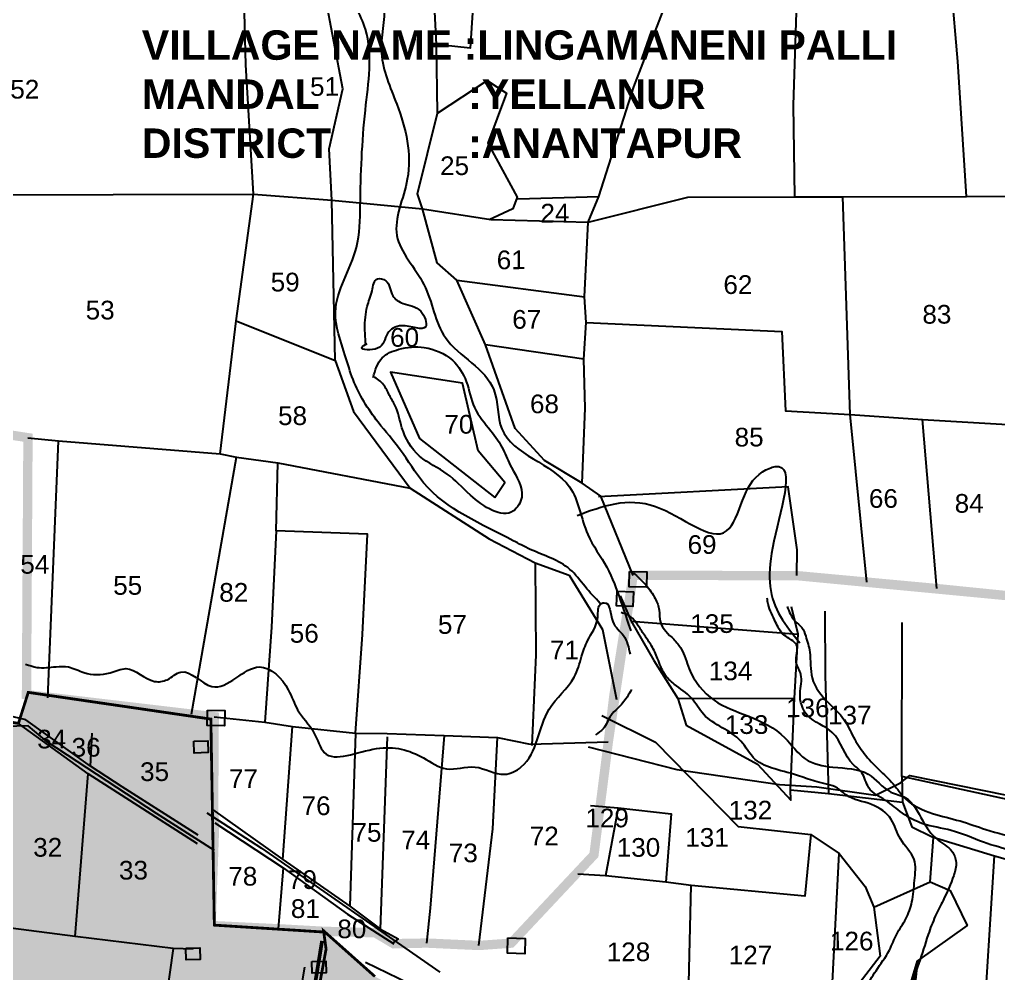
# Model space of a CAD drawing. Header units: inches. Extents: x 182366 to 215308, y 1619047 to 1632624.
# Drawn here: x 189188 to 190237, y 1627931 to 1628953 of the extents above; entities that cross this region are included whole.
import ezdxf
from ezdxf.enums import TextEntityAlignment as Align

# ---------------------------------------------------------------- set-up
doc = ezdxf.new("R2010")
doc.units = ezdxf.units.IN
doc.header["$MEASUREMENT"] = 0
doc.linetypes.add('HIDDEN2', pattern=[0.1875, 0.125, -0.0625])
for name, color, linetype in [('PLOT', 7, 'Continuous'), ('PLOT NO', 7, 'Continuous'), ('PLOTS', 7, 'Continuous'), ('PLOTS NO', 7, 'Continuous'), ('ROAD', 1, 'Continuous'), ('STREAM', 4, 'Continuous'), ('TEXT', 1, 'Continuous'), ('VILLAGE BOUNDARY', 5, 'Continuous'), ('VILLAGE BOUNDARY STONES', 1, 'Continuous'), ('VILLAGE BOUNDRY STONES', 1, 'Continuous'), ('VILLAGE STONES', 240, 'Continuous'), ('WUA2', 3, 'Continuous')]:
    doc.layers.add(name, color=color, linetype=linetype)
doc.styles.get("Standard").update_dxf_attribs({"font": 'arial.ttf'})

msp = doc.modelspace()

# ---------------------------------------------------------------- hatches: boundary and pattern name
at = {"layer": 'PLOTS NO', "true_color": 0xfeeab9}
h = msp.add_hatch(color=254, dxfattribs=at)
h.dxf.hatch_style = 1
h.paths.add_polyline_path([(188853.1, 1626783.8), (188832.5, 1626784.6), (188716.9, 1626785.4), (188712.4, 1626760.3), (188623, 1626772.9), (188659.4, 1626978.1), (188670.7, 1627068.4), (188689.1, 1627253.3), (188699.4, 1627336), (188664.1, 1627342.1), (188586.5, 1627345.3), (188406.6, 1627350.7), (188380.6, 1627150.2), (188303.1, 1627151.6), (188196.6, 1627150.3), (188160.1, 1627150.2), (188090.7, 1627158.9), (188071.8, 1627160.1), (188184.9, 1627852.4), (188209.9, 1628014.4), (188164.8, 1628020.1), (188109.6, 1628051.3), (188111, 1628083.7), (188169.7, 1628071.7), (188173.5, 1628094.5), (188201, 1628091.7), (188207.6, 1628129.6), (188242.3, 1628131.5), (188254.6, 1628128.1), (188256.3, 1628107.2), (188265.1, 1628073.6), (188257, 1628031.1), (188256.5, 1628024.1), (188253, 1628007.6), (188243.7, 1627957.9), (188270.7, 1627950.5), (188392, 1627921.7), (188690.3, 1627848.7), (188690, 1627830.8), (188674.3, 1627548.2), (188721.8, 1627541.7), (188774, 1627535), (188854.9, 1627524.7), (188933.4, 1627513.9), (188980.5, 1628005.1), (188926.9, 1628016.7), (188957.2, 1628273.2), (189035.7, 1628252.8), (189088.5, 1628224.7), (189142.6, 1628206.4), (189187, 1628199.2), (189197.5, 1628232.4), (189393.1, 1628203.8), (189396.8, 1627983.2), (189514, 1627975.8), (189516.5, 1627957.5), (189500, 1627867.5), (189473.9, 1627725.9), (189456.2, 1627619.5), (189427, 1627450.4), (189283.6, 1627467.1), (189269.3, 1627468.5), (189260.5, 1627429.3), (189246, 1627347.2), (189221.9, 1627263.4), (189197.5, 1627250.3), (189184.1, 1627222.8), (189142.5, 1627192.4), (189124.7, 1627170.1), (189094.6, 1627154.3), (189075.3, 1627144.2), (189056.7, 1627117.9), (189024, 1627103.7), (188998.9, 1627077.8), (188979.5, 1627065.6), (188950.1, 1627050.6), (188917.8, 1627029.1), (188904.7, 1627012.8), (188902.1, 1626973), (188891.3, 1626934), (188875.5, 1626894.7), (188860.4, 1626852.3), (188862.6, 1626819.5)])
at = {"layer": 'PLOTS NO', "true_color": 0xc7c8ca}
h = msp.add_hatch(color=9, dxfattribs=at)
h.dxf.hatch_style = 1
h.paths.add_polyline_path([(189246.4, 1627352.8), (189267.8, 1627469), (189428.1, 1627450.3), (189473.9, 1627725.9), (189516.5, 1627957.5), (189513.8, 1627977.1), (189568.8, 1627928.2), (189759.8, 1627825.8), (189872.6, 1627757.4), (189912.5, 1627753.7), (189921.6, 1627736.7), (189888.3, 1627718.6), (189858, 1627700.7), (189810.7, 1627674.8), (189767, 1627648.3), (189741.1, 1627641), (189701.1, 1627605.7), (189652.1, 1627536.9), (189619.4, 1627500.2), (189605, 1627425.8), (189589.1, 1627370.8), (189568.7, 1627349.5), (189552.4, 1627351), (189508.2, 1627363.8), (189480.7, 1627361.1), (189443.4, 1627358.6), (189406.4, 1627367), (189377.3, 1627375.4), (189354.2, 1627381), (189312.4, 1627370.9), (189281.8, 1627353.7), (189252.7, 1627345.1), (189245.9, 1627345.5)])

# ---------------------------------------------------------------- linework, layer by layer
at = {"layer": 'PLOT'}
for points in [[(190042, 1629603.8), (190050.3, 1629524.4), (190049, 1629474.1), (190036.9, 1629471), (190026.9, 1629179.5), (190023.8, 1629161.4), (190023.7, 1629071.5), (190016.6, 1628861.2), (190018.3, 1628762.9)], [(189790.9, 1628456.5), (189793.9, 1628536.7), (189792.6, 1628589), (189794.9, 1628628.3), (189793.3, 1628655.9), (189797.1, 1628735.7), (189808.6, 1628763.5), (189846, 1628880.9), (189865.4, 1628930.8), (189920.8, 1629074.4), (189949, 1629177.5), (189953.3, 1629204.1), (189955.2, 1629277.2), (189955.3, 1629413.6), (189958.5, 1629575.6)], [(190202.4, 1628763.5), (190193.3, 1628907.9), (190186.4, 1628986.9), (190182.4, 1629100.8), (190176.1, 1629177), (190166.2, 1629347.4), (190159.3, 1629467.3), (190180.6, 1629474), (190210.7, 1629463.3), (190231.7, 1629463.8)], [(189403, 1628487.7), (189420.3, 1628630.1), (189438.9, 1628765.8), (189430.4, 1628904.4), (189428.1, 1629002.9), (189515.1, 1628980.3), (189481.8, 1629087.5)], [(189845.4, 1628357.7), (189810.7, 1628442.4), (189790.9, 1628456.5), (189750.6, 1628480.6), (189718.9, 1628514.8), (189687.3, 1628604.4), (189656.5, 1628673.6), (189635.5, 1628692.3), (189619.6, 1628750.2), (189614.3, 1628766.3), (189635.8, 1628852.4), (189634.8, 1628926), (189631.3, 1628996.6)], [(189676, 1629003.5), (189670.7, 1628922.3), (189634.8, 1628926)], [(189526.3, 1628587.8), (189522.7, 1628759.5), (189519.7, 1628814.2), (189534.6, 1628878.6), (189515.1, 1628980.3)], [(189635.8, 1628852.4), (189689, 1628887.6), (189709.7, 1628874.1), (189689.7, 1628820.4), (189721.2, 1628762.6), (189716.6, 1628750.2), (189691.1, 1628738.4)], [(189137.9, 1628765.1), (189438.9, 1628765.8), (189522.7, 1628759.5), (189619.6, 1628750.2), (189692.9, 1628738.7), (189797.1, 1628735.7), (189903.8, 1628762.7), (190018.3, 1628762.9), (190070.1, 1628762.8), (190202.4, 1628763.5), (190244.2, 1628763.7), (190361.6, 1628767.9), (190451.3, 1628773.3), (190457.5, 1628714.1), (190462.3, 1628714.8)], [(189721.7, 1628760.9), (189808.6, 1628763.5)], [(190095.6, 1628350.5), (190077.9, 1628530), (190070.1, 1628762.8)], [(189656.5, 1628673.6), (189793.3, 1628655.9)], [(189420.3, 1628630.1), (189526.3, 1628587.8), (189545.7, 1628533), (189606.7, 1628451.2)], [(189794.9, 1628628.3), (190004.8, 1628618.7), (190008.7, 1628533.9), (190077.9, 1628530), (190155.2, 1628524.6), (190264.6, 1628518), (190482.7, 1628504.2), (190480.7, 1628510.7)], [(189792.6, 1628589), (189687.3, 1628604.4)], [(189697.4, 1628440.9), (189708, 1628457), (189679.5, 1628491.1), (189662.5, 1628563.3), (189585.4, 1628575.1), (189616.6, 1628504.4), (189697.4, 1628440.9)], [(190170.5, 1628343.6), (190155.2, 1628524.6)], [(189197.2, 1628505.1), (189230, 1628501.9), (189403, 1628487.7), (189420.4, 1628484.1), (189464.9, 1628478.2), (189606.7, 1628451.2), (189691.1, 1628396.8), (189740.4, 1628371), (189776.8, 1628357.8), (189812.6, 1628299.6), (189827.7, 1628224.8)], [(189218.4, 1628226.4), (189230, 1628501.9)], [(189372.4, 1628209.1), (189420.4, 1628484.1)], [(189548.1, 1628188.7), (189555.5, 1628294.4), (189560.7, 1628401.7), (189463, 1628405.4), (189464.9, 1628478.2)], [(190020.7, 1628357.4), (190021, 1628385), (190011.5, 1628452.6), (189808.1, 1628441.9)], [(189379.6, 1628079.4), (189298, 1628131.3), (189264, 1628153.4), (189195, 1628202.9), (189175.2, 1628207.7), (189151.9, 1628211), (189148.9, 1628211.4), (189087.5, 1628232), (189033.1, 1628261.5), (188945.6, 1628286.2), (188744.1, 1628344), (188617.3, 1628379.6), (188560.2, 1628395.9), (188478.2, 1628418), (188469.6, 1628421.4)], [(189463, 1628405.4), (189458, 1628302.3), (189450.9, 1628200.6)], [(189740.4, 1628371), (189741.2, 1628272.7), (189736.7, 1628175.6)], [(189378.9, 1628070.4), (189261.8, 1628145.2), (189187, 1628199.2), (189142.6, 1628206.4), (189088.5, 1628224.7), (189035.7, 1628252.8), (188957.2, 1628273.2), (188741.6, 1628338.3), (188744.1, 1628344)], [(189396.7, 1628206.3), (189450.9, 1628200.6), (189480.4, 1628195.9), (189548.1, 1628188.7), (189582, 1628188.2), (189643.1, 1628186.3), (189700.2, 1628184), (189735.2, 1628176.9), (189818.8, 1628179.5)], [(189264, 1628153.4), (189266.1, 1628188.8)], [(189470.3, 1628053.3), (189480.4, 1628195.9)], [(189548.1, 1628188.7), (189541.8, 1628003.6)], [(189574.7, 1627979), (189582.4, 1628184.7)], [(189643.1, 1628186.3), (189628.1, 1628001.3), (189624.2, 1627964)], [(189680.2, 1627961.4), (189695, 1628086.2), (189700.2, 1628184)], [(189247.9, 1627971.2), (189261.8, 1628145.2)], [(189394.8, 1628106.9), (189470.3, 1628053.3), (189541.8, 1628003.6), (189574.7, 1627979), (189593.6, 1627968.4), (189587.2, 1627963.4)], [(189397.2, 1628092.6), (189470.4, 1628044.5), (189539.6, 1627994.9), (189589, 1627963.2)], [(189470.4, 1628044.5), (189465.1, 1627979.3)], [(189374.2, 1627957.4), (189352.8, 1627958), (189247.9, 1627971.2), (189178.7, 1627980), (189165.4, 1627983.3), (189057.7, 1627998), (188980.5, 1628005.1), (188926.9, 1628016.7), (188923.1, 1627973.4), (188902, 1627974.8), (188808, 1627983.2), (188701.1, 1628009.1)], [(189352.8, 1627958), (189278.1, 1627428.1)], [(189473.1, 1627725.8), (189458.7, 1627728.8), (189493.8, 1627938.1)]]:
    msp.add_lwpolyline(points, dxfattribs=at)
at = {"layer": 'PLOTS'}
for points in [[(189831.6, 1628335.7), (189843.1, 1628308.5), (189867.7, 1628266.7), (189893.2, 1628225.7), (189902.3, 1628197.2), (189978.5, 1628155.7), (190014.1, 1628116.9), (190013.9, 1628127.9), (190018.2, 1628226.1), (190022.1, 1628294.6), (190015.1, 1628324)], [(190050.6, 1628319.2), (190051, 1628250.9), (190054.6, 1628124)], [(189843.1, 1628308.5), (190022.1, 1628294.6)], [(190133.3, 1628142.3), (190133.5, 1628307.3)], [(189893.2, 1628225.7), (190018.2, 1628226.1)], [(189811.8, 1628207.8), (189869.2, 1628179.1), (189957.9, 1628088.7), (190035.6, 1628080.4), (190066, 1628059.8), (190093.8, 1628024.4), (190103, 1628002.3), (190110, 1627950), (190056.7, 1627880.6), (190076.7, 1627841), (190056.1, 1627784.2)], [(190013.9, 1628127.9), (190054.6, 1628124), (190133.7, 1628114.9), (190144, 1628088.6), (190165.5, 1628077.9), (190232.5, 1628057.4), (190320.5, 1628032.3), (190384.1, 1628013.9), (190389.9, 1628086.8), (190249.4, 1628116.9), (190133.3, 1628142.3), (190133.7, 1628114.9)], [(189799.8, 1628111.4), (189829.5, 1628108.7), (189886.2, 1628102.4), (189880.3, 1628029.3)], [(189829.5, 1628108.7), (189815.8, 1628035.8)], [(190035.6, 1628080.4), (190029.4, 1628014.2), (189907.7, 1628025.8)], [(190103, 1628002.3), (190163.4, 1628029.6), (190167, 1628077)], [(190056.7, 1627880.6), (190066, 1628059.8)], [(190207.3, 1627661.9), (190232.5, 1628057.4)], [(189904.8, 1627906.5), (189907.7, 1628025.8), (189880.3, 1628029.3), (189815.8, 1628035.8), (189786.2, 1628037.9)], [(190163.4, 1628029.6), (190184.9, 1628020.1), (190203.1, 1627982.9), (190149.8, 1627945.1), (190126.6, 1627722.5), (190100, 1627743.1), (190122.3, 1627820.1)], [(190115.8, 1627830.3), (190149.8, 1627945.1)]]:
    msp.add_lwpolyline(points, dxfattribs=at)
at = {"layer": 'ROAD'}
for points in [[(189397, 1628063), (189335, 1628102.8), (189217.7, 1628179.6), (189197.5, 1628196.7), (189160.7, 1628195.4), (189091.1, 1628212.4), (189050, 1628246.5), (188972.9, 1628273.4), (188759, 1628336.7), (188480.5, 1628411.6), (188467.6, 1628423.6), (188300.3, 1628477.7), (188301, 1628506), (188253.7, 1628529.3), (188194.2, 1628580.4), (188126.9, 1628604.2)], [(189797.3, 1628174), (189892.3, 1628150), (190002.1, 1628133.9), (190042.3, 1628131.4), (190104.8, 1628122.5), (190131.7, 1628135.4), (190141.6, 1628143.5), (190245.6, 1628122.2), (190396.6, 1628089.9)], [(189388.8, 1628103.6), (189447.3, 1628065.6), (189638.5, 1627933)], [(190600.9, 1627386.8), (190573, 1627388.4), (190551.1, 1627397.1), (190533.2, 1627413), (190452.8, 1627518.2), (190440.2, 1627532.6), (190342.1, 1627606.3), (190240.4, 1627628.7), (190144.1, 1627701), (190104, 1627735.9), (190022.5, 1627735.3), (189929.1, 1627751), (189904.4, 1627759.5), (189877.7, 1627762.6), (189807.2, 1627805.7), (189731.4, 1627850.9), (189652.9, 1627897.4), (189558.8, 1627943.2)]]:
    msp.add_lwpolyline(points, dxfattribs=at)
at = {"layer": 'STREAM'}
for points in [[(189810.1, 1628327.7), (189793.9, 1628345.7), (189777.7, 1628364.1), (189735.2, 1628385.5), (189717, 1628394.8), (189621, 1628456.7), (189596, 1628492.1), (189572.3, 1628521.6), (189545.4, 1628567.4), (189537.1, 1628592.7), (189526.5, 1628639.6), (189549, 1628708.6), (189553.1, 1628753.6), (189558.6, 1628855.9), (189558.6, 1628942.4), (189538.3, 1628989.5), (189524.4, 1629052), (189508.6, 1629100.5), (189486.8, 1629148.4), (189501, 1629208.7), (189489.3, 1629267.9), (189495.6, 1629313.6), (189480.7, 1629368.7), (189467, 1629412.7), (189447.5, 1629461.3), (189471.6, 1629536.1), (189503.4, 1629592.2), (189530.5, 1629607.8), (189580.3, 1629646.1), (189641.4, 1629689.7), (189681.8, 1629734.5), (189690.6, 1629789), (189709.5, 1629864.7), (189711.1, 1629985.7), (189736.4, 1630049.4), (189761.9, 1630088.7), (189779.5, 1630140.7), (189780.9, 1630165.8)], [(189835.7, 1630140.8), (189786.8, 1630109.5), (189765.2, 1630076), (189747.6, 1629993.6), (189738.2, 1629916.2), (189714.6, 1629835.6), (189706, 1629759.6), (189700.6, 1629690.2), (189666.1, 1629645.3), (189617, 1629634.7), (189561.4, 1629572.5), (189546.5, 1629538.1), (189525.5, 1629500.2), (189498.4, 1629452.1), (189498.4, 1629396.9), (189510.1, 1629331.5), (189532.5, 1629282.2), (189537.8, 1629228), (189531.4, 1629180.1), (189538.5, 1629137), (189536.2, 1629077.5), (189578.6, 1628969.2), (189575.8, 1628916.8), (189592.2, 1628862.1), (189603.5, 1628781.9), (189592.3, 1628721.5), (189621.3, 1628669), (189644.3, 1628612.2), (189696.2, 1628556.2), (189704.7, 1628514.5), (189777.2, 1628452.4), (189796.7, 1628401.6), (189817.2, 1628366.3), (189831.9, 1628330.4), (189842.9, 1628298.3)], [(189559, 1628604.4), (189558.1, 1628621.8), (189560.6, 1628645.6), (189565.7, 1628662.3), (189571.6, 1628675.2), (189580.4, 1628673.1), (189588, 1628657), (189599, 1628648.8), (189618, 1628640.4), (189623.2, 1628623.9), (189597.5, 1628625), (189582.3, 1628616.5), (189571.6, 1628600.8), (189554.8, 1628601.7), (189560.5, 1628605.8)], [(189566.9, 1628569.4), (189576.5, 1628590.5), (189594.3, 1628599.7), (189621.6, 1628601.6), (189651.8, 1628588), (189666.7, 1628565.1), (189675.4, 1628537.3), (189692.9, 1628512.6), (189706.2, 1628492.3), (189715, 1628473.3), (189726, 1628441.4), (189717.1, 1628426.7), (189671.2, 1628443.6), (189646.3, 1628466.2), (189616.6, 1628485.4), (189597.8, 1628515.5), (189590.2, 1628540), (189584.3, 1628550.4), (189578.1, 1628561.7), (189567.2, 1628570.7)], [(189785.3, 1628421.8), (189869.2, 1628431.5), (189945.5, 1628405.2), (189962.6, 1628438), (189984.1, 1628468.6), (189997.6, 1628474.1), (189994.6, 1628386.9), (190003.2, 1628313.5), (190023.9, 1628285.6)], [(189845.4, 1628360.5), (189858.9, 1628347.5), (189869, 1628332.8), (189873.3, 1628320.5), (189874.6, 1628307.6), (189888.8, 1628289.2), (189896.9, 1628279.1), (189905.4, 1628257.7), (189932, 1628223.9), (189969, 1628206.9), (190007.8, 1628183.8), (190029.7, 1628161.2), (190059.4, 1628152.3), (190097.2, 1628144.8), (190121.4, 1628125.7), (190137, 1628119.6), (190155.6, 1628095), (190170.9, 1628075.2), (190186.9, 1628062.1), (190191.3, 1628050.6), (190188.8, 1628036.5), (190177.3, 1628009.7), (190169, 1627992.8), (190161.4, 1627973), (190151.4, 1627942.4), (190139.5, 1627901.3), (190136.3, 1627871), (190128.6, 1627844.5), (190122.3, 1627829.7), (190117.4, 1627794.3), (190100.8, 1627759.1), (190075.5, 1627739.8), (190057, 1627707.8), (190047.4, 1627677.5), (190063.5, 1627660.9), (190080.2, 1627647), (190093.3, 1627625.6), (190101.5, 1627596.9), (190121.6, 1627567.7), (190125.2, 1627548.3), (190111, 1627513.3), (190097.7, 1627484), (190087.8, 1627453.4), (190078.8, 1627384.6), (190073.3, 1627353.8), (190091.2, 1627302.1), (190111.3, 1627261.5), (190128.4, 1627228.5), (190143.4, 1627211.4), (190180.2, 1627200.5), (190214.5, 1627195.5), (190239.5, 1627186.4), (190295.3, 1627154.4), (190299.8, 1627142.7), (190296.1, 1627116.8), (190282.9, 1627088.1), (190271.8, 1627055.4), (190254.9, 1627022.2), (190241.3, 1626996.6), (190227.4, 1626973.2), (190213.1, 1626949.9), (190212.6, 1626939), (190206.9, 1626932.2), (190205.2, 1626918.9), (190208.2, 1626907), (190204.8, 1626894.8), (190198.7, 1626870.7)], [(189194.6, 1628262.7), (189206.8, 1628259.2), (189227.3, 1628259.9), (189240.5, 1628259.6), (189257.1, 1628253.7), (189285.3, 1628253.5), (189302.1, 1628257.8), (189332.8, 1628244.2), (189346.3, 1628246), (189361.1, 1628254.2), (189394.2, 1628238.7), (189445.1, 1628259.6), (189476, 1628235.2), (189486, 1628213.7), (189503.5, 1628189.2), (189514.5, 1628168.1), (189570.6, 1628172.2), (189620.8, 1628162.2), (189645.5, 1628150.5), (189676, 1628152.5), (189707.8, 1628144.7), (189725.6, 1628152.6), (189755.4, 1628214.3), (189782.2, 1628248.8), (189790.2, 1628270.8), (189796.6, 1628287.7), (189807.4, 1628312.9), (189811.5, 1628327.5), (189814.3, 1628328.4), (189823.5, 1628308.3), (189835.1, 1628293.2), (189842.1, 1628273.2)], [(191538.7, 1626800.7), (191528.9, 1626817.3), (191533.7, 1626829.8), (191531, 1626840.2), (191531.9, 1626857.1), (191526.2, 1626873.5), (191523.8, 1626886.2), (191510.2, 1626891.6), (191503.5, 1626906.1), (191469.9, 1626914.5), (191453.2, 1626930.7), (191431.3, 1626932.8), (191403.7, 1626951.1), (191387.1, 1626952.9), (191373.3, 1626967.5), (191374.6, 1626984.6), (191392.7, 1627006.3), (191414.2, 1627020.4), (191424.4, 1627043), (191437.7, 1627052.6), (191442.7, 1627069), (191426.9, 1627077.2), (191404.9, 1627088.9), (191372.3, 1627091.9), (191351.2, 1627088), (191316.7, 1627084.2), (191294.8, 1627073.9), (191268.7, 1627066.5), (191245, 1627064.3), (191215.5, 1627085.1), (191187.9, 1627107.1), (191170.9, 1627141.1), (191163.7, 1627161.5), (191173.4, 1627181.8), (191169.8, 1627205.8), (191175.9, 1627237.7), (191170.9, 1627263.5), (191177, 1627287.3), (191180.7, 1627310), (191177.3, 1627347), (191165.7, 1627388.5), (191158.7, 1627413), (191155.3, 1627433.9), (191150.4, 1627446.2), (191149.6, 1627473.1), (191124.9, 1627486.5), (191080.2, 1627485.8), (191052.1, 1627483.3), (191014.7, 1627490.8), (190978.1, 1627490.3), (190943, 1627499.4), (190933.9, 1627513.8), (190919.5, 1627528.4), (190916.9, 1627535.7), (190903.2, 1627555.5), (190877.6, 1627576.6), (190832.7, 1627591.7), (190810.1, 1627595.4), (190792.7, 1627597.6), (190770.3, 1627605.2), (190752.8, 1627610.2), (190733, 1627624.9), (190723.3, 1627639.7), (190717, 1627654.3), (190699.4, 1627677.3), (190692.1, 1627688.6), (190671.7, 1627699.6), (190649, 1627719.8), (190635.6, 1627732.8), (190621.7, 1627743.3), (190613.2, 1627773.1), (190605.7, 1627797.7), (190595.6, 1627826.2), (190582.5, 1627861.3), (190564.1, 1627884.2), (190544.9, 1627901.7), (190523.9, 1627925.3), (190500, 1627947.9), (190453.1, 1627986.1), (190437.2, 1627990.6), (190424.1, 1628000.9), (190405.5, 1628006.5), (190374.2, 1628024.1), (190344, 1628038.7), (190323.4, 1628046.4), (190302.2, 1628053.6), (190282.1, 1628057.5), (190252.7, 1628062.8), (190220.8, 1628072), (190186.1, 1628084.5), (190155.6, 1628091.8), (190133.7, 1628103.1), (190115.7, 1628116.8), (190097.7, 1628130.3), (190090.2, 1628146.4), (190081.3, 1628155), (190058.7, 1628189.5), (190032, 1628207.8), (190024.1, 1628231.2), (190025, 1628251.6), (190020.1, 1628264.7), (190020.3, 1628283.3), (190007, 1628293.8), (189997.9, 1628307.7), (189990.1, 1628326.8), (189988.9, 1628333.4)], [(190010.4, 1628324.5), (190018.8, 1628308.7), (190026.1, 1628301.8), (190030.2, 1628292.7), (190034.5, 1628275.6), (190037.1, 1628247.9), (190054.5, 1628221.2), (190071.1, 1628203.5), (190081.4, 1628184.4), (190092.8, 1628167), (190108.7, 1628149.7), (190124, 1628134.4), (190137.2, 1628118.3), (190166, 1628102.8), (190195.5, 1628094.7), (190223.2, 1628085.7), (190260.4, 1628076.3), (190308.6, 1628069.7), (190345.4, 1628056.9), (190362.3, 1628046.3), (190389.5, 1628030.5), (190424.2, 1628019.5), (190457.8, 1628003.8), (190493.1, 1627982.3), (190517.2, 1627966.6), (190546.8, 1627945.7), (190573.1, 1627926.6), (190580.9, 1627908.5), (190598, 1627889.8), (190600.6, 1627871), (190604.5, 1627851.9), (190615.1, 1627814.8), (190620.5, 1627805.9), (190620.7, 1627772.7), (190628.8, 1627755.1), (190641.1, 1627741.7), (190657.6, 1627733.5), (190676.6, 1627716.4), (190692.6, 1627702.1), (190705.7, 1627700.9), (190712.9, 1627686.7), (190739.9, 1627653.2), (190756.1, 1627626.4), (190785, 1627618.1), (190820, 1627612.2), (190851.7, 1627605.4), (190884.1, 1627590.4), (190912.9, 1627565.9), (190933.6, 1627530.8), (190955.1, 1627514.7), (190995.9, 1627504.8), (191021.7, 1627510.7), (191078.9, 1627505.5), (191106, 1627504.3), (191140.6, 1627501.1), (191158.2, 1627493.8), (191167.5, 1627465.8), (191171.2, 1627431.8), (191182.9, 1627401.8), (191191.1, 1627370.3), (191198, 1627330.1), (191200.9, 1627296.1), (191188.6, 1627213.4), (191185.8, 1627150.2), (191197.9, 1627128.9), (191243, 1627082.8), (191280.5, 1627085.9), (191320.4, 1627103.8), (191375.4, 1627110.2), (191403.9, 1627111), (191428.5, 1627097.4), (191460.3, 1627077.2), (191463.8, 1627058), (191446.2, 1627044.2), (191436.9, 1627025.9), (191427.4, 1627009), (191412.8, 1626994), (191394.2, 1626982.3), (191391.1, 1626972.2), (191401.2, 1626963.6), (191419, 1626958.4), (191437.6, 1626947.8), (191447.1, 1626940.9), (191471.4, 1626936.8), (191484, 1626929.4), (191500.1, 1626925.3), (191512.6, 1626915.6), (191526.4, 1626904.5), (191539.1, 1626899.2), (191550.1, 1626895.3), (191552.7, 1626890.8)], [(189246.3, 1627339.4), (189269.1, 1627348.9), (189289.5, 1627352.2), (189304.1, 1627361.1), (189322, 1627370.8), (189357.5, 1627378), (189384.9, 1627371), (189397.8, 1627366.5), (189419.6, 1627361.5), (189436.4, 1627356.8), (189448.4, 1627354.5), (189480.8, 1627358.2), (189500, 1627357.6), (189529.5, 1627350.5), (189554.6, 1627341.5), (189558.8, 1627340.6), (189583.8, 1627356.8), (189594.8, 1627372.9), (189605, 1627391.2), (189609.3, 1627414.8), (189617.4, 1627449.7), (189621.1, 1627474.7), (189632.1, 1627502.9), (189648.7, 1627524.5), (189664.3, 1627544.3), (189674.2, 1627559.8), (189686.4, 1627577), (189693.1, 1627590.5), (189716.7, 1627613.3), (189739.7, 1627634.9), (189765.4, 1627644), (189794.6, 1627661.4), (189815.5, 1627673.8), (189850.7, 1627695), (189875.6, 1627705.1), (189895.5, 1627719.8), (189922.5, 1627734.4), (189933.4, 1627746.3), (189953.5, 1627742.5), (189956.9, 1627740.9), (189964.9, 1627752.2), (189977.5, 1627762.6), (189993.9, 1627778.5), (190006, 1627793.6), (190015.2, 1627807.3), (190027.8, 1627819.1), (190040, 1627851), (190055.2, 1627878.3), (190067.2, 1627898.7), (190092.6, 1627916.6), (190105.5, 1627934.4), (190119.8, 1627956.3), (190127.7, 1627973.6), (190137.4, 1627989.8), (190144, 1628008), (190146.8, 1628030.9), (190146.2, 1628053.6), (190131.6, 1628075.6), (190121.9, 1628096.3), (190100.6, 1628112.4), (190073.8, 1628122.3), (190064.2, 1628129.8), (190042.5, 1628136.5), (190023.6, 1628142.8), (189997, 1628150.4), (189976.2, 1628160.7), (189960.8, 1628180.2), (189920.9, 1628208.9), (189907.9, 1628226.2), (189889.4, 1628241.3), (189879, 1628252.1), (189871.6, 1628268.8), (189865.1, 1628282.2), (189857.5, 1628293.6), (189849.9, 1628305), (189844.9, 1628311.6), (189832.4, 1628317.9)], [(189843.7, 1628235.5), (189838.9, 1628227.4), (189828.6, 1628215.1), (189821.4, 1628207.4), (189813.5, 1628193.6), (189804.9, 1628187)]]:
    msp.add_spline(points, degree=3, dxfattribs=at)
at = {"layer": 'VILLAGE BOUNDARY', "linetype": 'HIDDEN2', "ltscale": 140}
for points in [[(189127.1, 1628515.8, 10, 10, 0), (189197.2, 1628505.1, 10, 10, 0), (189195.6, 1628230, 10, 10, 0), (189396.7, 1628206.3, 10, 10, 0), (189393.3, 1627982.8, 10, 10, 0), (189393.3, 1627982.8, 10, 10, 0), (189514.1, 1627976.6, 10, 10, 0), (189516.2, 1627944.7, 10, 10, 0), (189476.4, 1627746.7, 10, 10, 0), (189429.8, 1627450.3, 10, 10, 0), (189269.3, 1627468.5, 10, 10, 0), (189189.4, 1627087.1, 10, 10, 0), (189112.7, 1626626.1, 10, 10, 0)], [(189144.8, 1626819.3, 10, 10, 0), (189189.4, 1627087.1, 10, 10, 0), (189197.7, 1627122.1, 10, 10, 0), (189244, 1627337.7, 10, 10, 0), (189250, 1627366.2, 10, 10, 0), (189260.4, 1627419.3, 10, 10, 0), (189269.3, 1627468.5, 10, 10, 0), (189426.6, 1627448.5, 10, 10, 0), (189434.7, 1627482.1, 10, 10, 0), (189454.6, 1627609.2, 10, 10, 0), (189482.1, 1627782.6, 10, 10, 0), (189516.2, 1627944.7, 10, 10, 0), (189514.1, 1627976.6, 10, 10, 0), (189569.1, 1627975, 10, 10, 0), (189589, 1627963.2, 10, 10, 0), (189624.2, 1627964, 10, 10, 0), (189680.2, 1627961.4, 10, 10, 0), (189714.7, 1627963.9, 10, 10, 0), (189803.4, 1628058.4, 10, 10, 0), (189818.8, 1628179.5, 10, 10, 0), (189845.4, 1628357.7, 10, 10, 0), (190020.7, 1628357.4, 10, 10, 0), (190247.6, 1628335.8, 10, 10, 0)]]:
    msp.add_lwpolyline(points, format="xyseb", dxfattribs=at)
for points, const_width in [([(190247.6, 1628335.8), (190170.5, 1628343.6), (190020.7, 1628357.4), (189845.4, 1628357.7), (189824.7, 1628228.6), (189818.8, 1628179.5), (189803.4, 1628058.4), (189714.7, 1627963.9), (189680.2, 1627961.4), (189624.2, 1627964), (189596.6, 1627963.5), (189589, 1627963.2), (189569.1, 1627975), (189514.1, 1627976.6), (189512.2, 1627966.3), (189514.1, 1627976.6), (189465.1, 1627979.3), (189393.3, 1627982.8), (189397.2, 1628092.6), (189396, 1628103.7), (189396.7, 1628206.3), (189372.4, 1628209.1), (189218.4, 1628226.4), (189195.6, 1628230), (189197.2, 1628505.1), (189127.1, 1628515.8)], 10), ([(189144.8, 1626819.3), (189189.4, 1627087.1), (189197.7, 1627122.1), (189244, 1627337.7), (189250, 1627366.2), (189260.4, 1627419.3), (189269.3, 1627468.5), (189426.6, 1627448.5), (189434.7, 1627482.1), (189454.6, 1627609.2), (189482.1, 1627782.6), (189512.2, 1627966.3)], 4)]:
    msp.add_lwpolyline(points, dxfattribs=dict(at, const_width=const_width))
at = {"layer": 'VILLAGE BOUNDARY STONES'}
for points in [[(189841.6, 1628362), (189860.1, 1628361.5), (189859.7, 1628345), (189841.2, 1628345.5)], [(189389.5, 1628213.5), (189408.1, 1628213), (189407.6, 1628196.5), (189389.1, 1628197)], [(189711.1, 1627969.5), (189729.7, 1627969), (189729.2, 1627952.6), (189710.7, 1627953)]]:
    msp.add_lwpolyline(points, close=True, dxfattribs=at)
at = {"layer": 'VILLAGE BOUNDRY STONES'}
msp.add_lwpolyline([(189828.3, 1628340.8), (189845.8, 1628340), (189845.1, 1628324.4), (189827.6, 1628325.2)], close=True, dxfattribs=at)
at = {"layer": 'VILLAGE STONES'}
for points in [[(189374.7, 1628180), (189389.8, 1628180.5), (189390.2, 1628168), (189375.2, 1628167.4)], [(189366.3, 1627958.5), (189381.3, 1627959), (189381.8, 1627946.4), (189366.7, 1627945.9)], [(189501.1, 1627944.2), (189516.2, 1627944.7), (189516.6, 1627932.1), (189501.6, 1627931.6)]]:
    msp.add_lwpolyline(points, close=True, dxfattribs=at)
at = {"layer": 'WUA2', "color": 5, "const_width": 3}
for points in [[(189142.6, 1628206.4), (189187, 1628199.2), (189197.5, 1628232.4), (189393.1, 1628203.8), (189396.8, 1627983.2), (189514, 1627975.8), (189516.5, 1627957.5), (189500, 1627867.5), (189473.9, 1627725.9), (189456.2, 1627619.5), (189427, 1627450.4), (189283.6, 1627467.1), (189269.3, 1627468.5), (189260.5, 1627429.3), (189246, 1627347.2), (189221.9, 1627263.4), (189197.5, 1627250.3), (189184.1, 1627222.8)], [(189473.9, 1627725.9), (189516.5, 1627957.5), (189513.8, 1627977.1), (189568.8, 1627928.2)]]:
    msp.add_lwpolyline(points, dxfattribs=at)
at = {"layer": 'WUA2', "color": 15, "const_width": 3}
for points in [[(189142.6, 1628206.4), (189187, 1628199.2), (189197.5, 1628232.4), (189393.1, 1628203.8), (189396.8, 1627983.2), (189514, 1627975.8), (189516.5, 1627957.5), (189500, 1627867.5), (189473.9, 1627725.9), (189456.2, 1627619.5), (189427, 1627450.4), (189283.6, 1627467.1), (189269.3, 1627468.5), (189260.5, 1627429.3), (189246, 1627347.2), (189221.9, 1627263.4), (189197.5, 1627250.3), (189184.1, 1627222.8)], [(189473.9, 1627725.9), (189516.5, 1627957.5), (189513.8, 1627977.1), (189568.8, 1627928.2)]]:
    msp.add_lwpolyline(points, dxfattribs=at)

# ---------------------------------------------------------------- texts
at = {"layer": 'PLOT NO'}
for s, p in [('51', (189514.9, 1628881.1)), ('52', (189193.8, 1628878.2)), ('25', (189654.1, 1628796.3)), ('24', (189761.6, 1628745.5)), ('61', (189714.8, 1628695.5)), ('59', (189472.7, 1628671.7)), ('62', (189957.6, 1628669)), ('53', (189274.5, 1628641.7)), ('67', (189731.4, 1628631.8)), ('83', (190170.7, 1628637.2)), ('60', (189600.6, 1628612.5)), ('68', (189750.4, 1628541.3)), ('58', (189480.6, 1628528.6)), ('70', (189658.7, 1628519.4)), ('85', (189969.6, 1628505.7)), ('66', (190113.4, 1628440)), ('84', (190205.3, 1628434.8)), ('69', (189919.2, 1628390.7)), ('54', (189204.5, 1628369.5)), ('55', (189304, 1628346.9)), ('82', (189417.6, 1628339.5)), ('57', (189651.8, 1628305.1)), ('135', (189929.9, 1628306)), ('56', (189493.1, 1628295.6)), ('71', (189771.8, 1628277.7)), ('134', (189949.7, 1628255.4)), ('136', (190032.5, 1628215.9)), ('137', (190077.4, 1628208.1)), ('133', (189966.9, 1628197.9)), ('34', (189222.6, 1628182.4)), ('36', (189259.5, 1628173.6)), ('35', (189332.8, 1628147.5)), ('77', (189428, 1628140.1)), ('76', (189505.8, 1628111)), ('132', (189971, 1628106.3)), ('129', (189817.5, 1628097.9)), ('75', (189560.3, 1628082.5)), ('74', (189612.5, 1628074.4)), ('72', (189750.2, 1628078.6)), ('131', (189924.5, 1628077.1)), ('32', (189218.3, 1628066.5)), ('130', (189851.1, 1628066.4)), ('73', (189663.5, 1628060.5)), ('33', (189310.2, 1628042)), ('78', (189427.3, 1628035.5)), ('79', (189491.2, 1628031.9)), ('81', (189494.3, 1628000.9)), ('80', (189544.1, 1627979.2)), ('126', (190079.5, 1627966.1)), ('128', (189840.4, 1627954.6)), ('127', (189971.1, 1627951.2))]:
    msp.add_text(s, height=20, rotation=0.1882, dxfattribs=at).set_placement(p, align=Align.MIDDLE_CENTER)
at = {"layer": 'TEXT', "insert": (189319.1, 1628941.2), "char_height": 31.4996, "width": 937.014, "attachment_point": 1}
msp.add_mtext('\\pxql;{\\fArial|b1|i0|c0|p34;\\C1;VILLAGE NAME :\\C5;LINGAMANENI PALLI \\C1;MANDAL             :\\C5;YELLANUR\\P\\C1;DISTRICT            :\\C5;ANANTAPUR}', dxfattribs=at)

doc.saveas('drawing.dxf')
